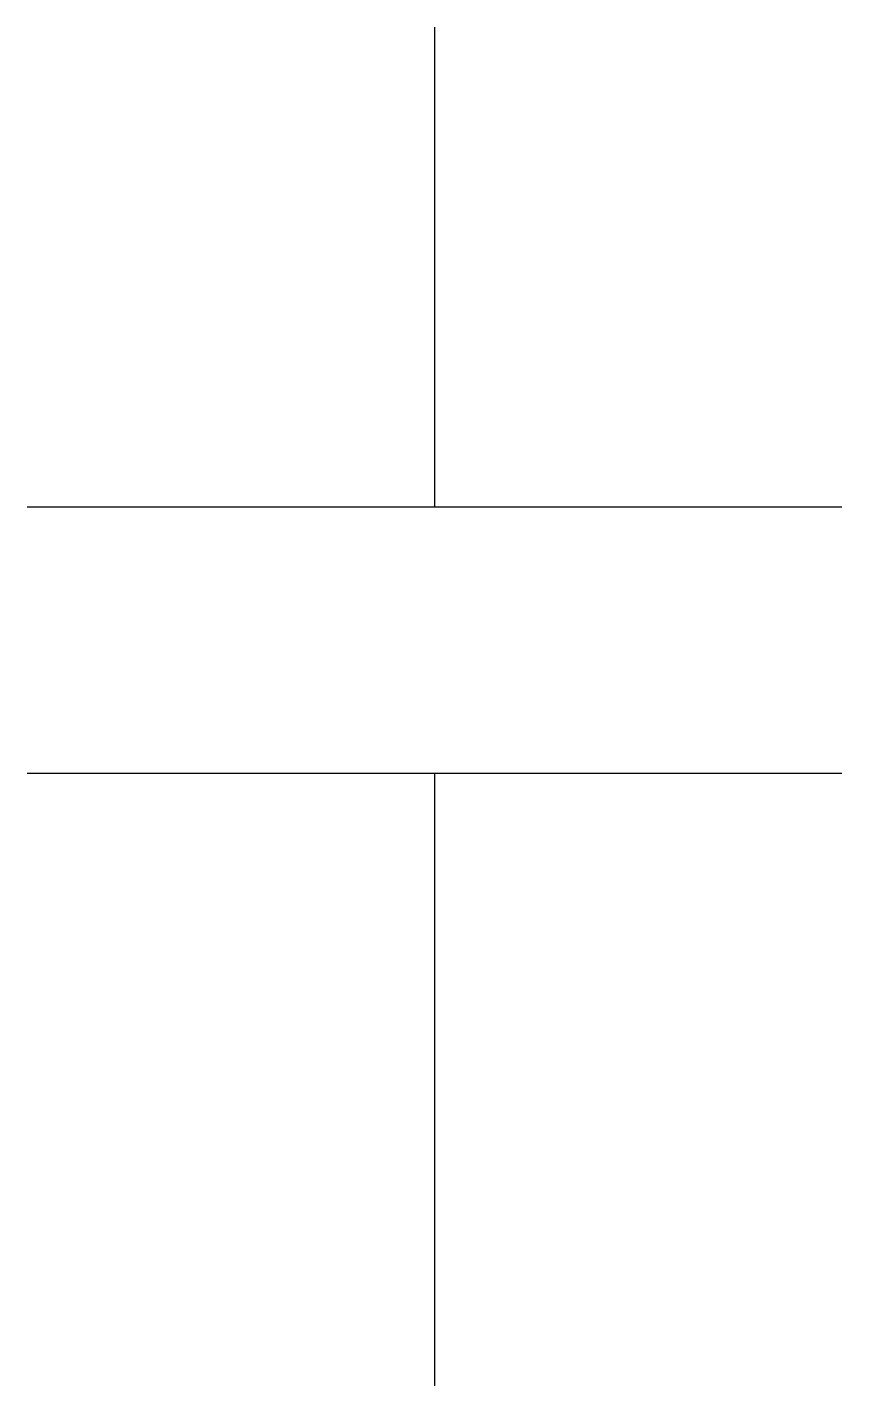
# Model space of a CAD drawing. Header units: millimetres. Extents: x -3.8 to 3.8, y -12.5 to 0.
import ezdxf
from ezdxf.enums import TextEntityAlignment as Align

# ---------------------------------------------------------------- set-up
doc = ezdxf.new("R2010")
doc.units = ezdxf.units.MM
doc.layers.get('0').update_dxf_attribs({"linetype": 'CONTINUOUS'})
doc.styles.add('ARIAL', font='arial.ttf')

# ---------------------------------------------------------------- blocks, each defined once
blk = doc.blocks.new('291_E_MV_SLD_IEC60617_capacitor_bank')
at = {"true_color": 0x0000ff}
for p, q in [((0, 0), (0, -4.412)), ((-3.75, -4.412), (3.75, -4.412)), ((-3.75, -6.863), (3.75, -6.863)), ((0, -6.863), (0, -12.5))]:
    blk.add_line(p, q, dxfattribs=at)
at = {"true_color": 0x0000ff, "style": 'ARIAL'}
blk.add_attdef('TAG', text='', height=2.5, dxfattribs=at).set_placement((-5.75, -2.2), align=Align.RIGHT)
at = {"color": 7, "style": 'ARIAL'}
for tag, p in [('KVAR', (-5.75, -9)), ('VOLTAGE', (-5.75, -12)), ('MANUFACTURER', (-5.75, -15))]:
    blk.add_attdef(tag, text='', height=1.7, dxfattribs=at).set_placement(p, align=Align.RIGHT)

msp = doc.modelspace()

# ---------------------------------------------------------------- block references
msp.add_blockref('291_E_MV_SLD_IEC60617_capacitor_bank', (0, 0))

doc.saveas('drawing.dxf')
